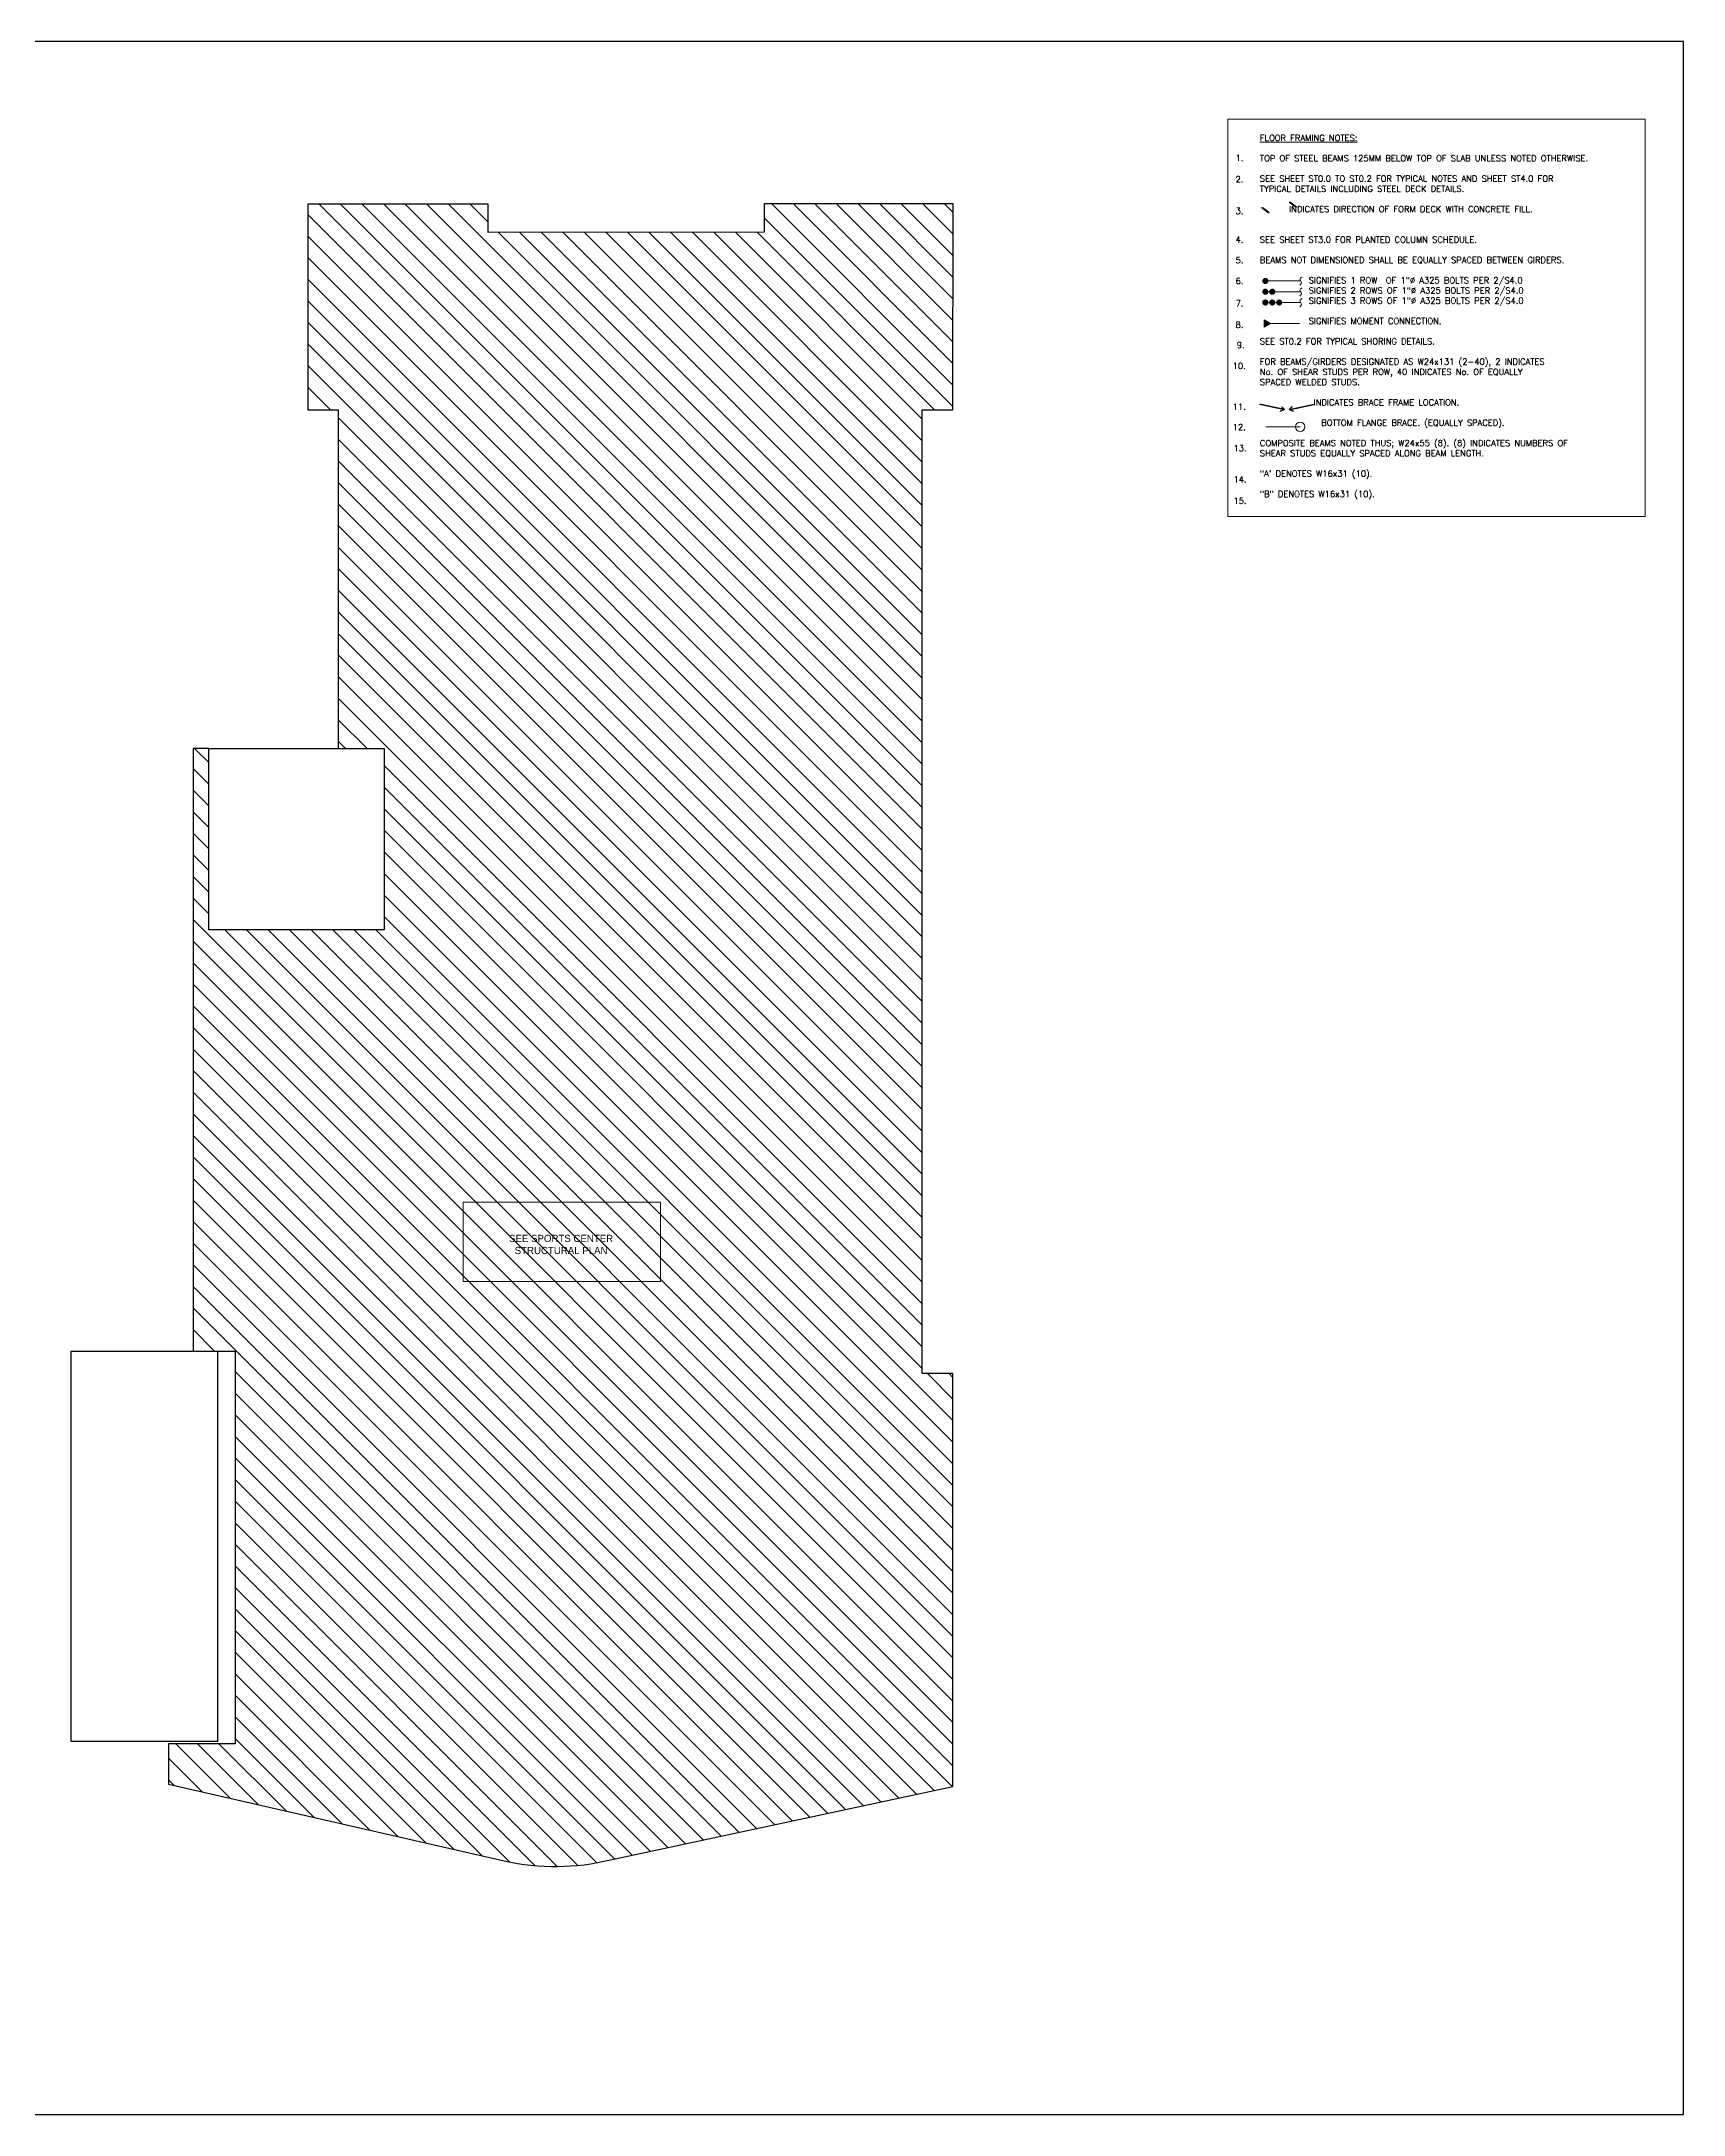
# Model space of a CAD drawing. Header units: millimetres. Extents: x 1935438 to 2130245, y -14991 to 120893.
# Drawn here: x 2022595 to 2130245, y -14991 to 120893 of the extents above; entities that cross this region are included whole.
import ezdxf
from ezdxf.enums import TextEntityAlignment as Align

# ---------------------------------------------------------------- set-up
doc = ezdxf.new("R2010")
doc.units = ezdxf.units.MM
doc.header["$MEASUREMENT"] = 0
doc.linetypes.add('HIDDEN', pattern=[0.375, 0.25, -0.125])
doc.layers.get('0').update_dxf_attribs({"lineweight": 0})
doc.layers.add('cladding', color=2, linetype='Continuous')
for name, color, linetype, lineweight in [('HATCH', 8, 'Continuous', 5), ('S-Anno-Symb', 143, 'Continuous', 15), ('S-Anno-Text', 52, 'Continuous', 15), ('S-BRACE', 2, 'Continuous', 9), ('S_SLAB EDGE', 2, 'Continuous', 30)]:
    doc.layers.add(name, color=color, linetype=linetype, lineweight=lineweight)
doc.styles.add('1', font='simplex.shx', dxfattribs={"width": 0.85, "height": 300})
doc.styles.add('MMTX$0$ESMX$0$X-OPTA1D', font='x-opta1d')
doc.styles.add('ROMANS1', font='ROMANS.shx', dxfattribs={"height": 0.09375})
doc.dimstyles.new('ESCA', dxfattribs={"dimtxt": 300, "dimasz": 1, "dimexe": 100, "dimexo": 100, "dimgap": 100, "dimtad": 1, "dimdec": 0, "dimrnd": 1, "dimdsep": 46, "dimtxsty": '1', "dimblk1": 'ESCADIM_ARW', "dimblk2": 'ESCADIM_ARW', "dimsah": 1, "dimcen": 50, "dimclrd": 256, "dimclre": 256, "dimclrt": 52, "dimadec": 0, "dimazin": 0, "dimtfac": 1, "dimtdec": 0, "dimtofl": 0, "dimtmove": 0, "dimatfit": 3, "dimldrblk": 'ESCADIM_ARW', "dimfxl": 1, "dimtolj": 1, "dimtzin": 0, "dimarcsym": 0})

# ---------------------------------------------------------------- blocks, each defined once
blk = doc.blocks.new('ESCADIM_ARW')
at = {"color": 7}
blk.add_line((-150, 0), (150, 0), dxfattribs=at)
blk.add_circle((0, 0), 75, dxfattribs=at)

msp = doc.modelspace()

# ---------------------------------------------------------------- hatches: boundary and pattern name
at = {"layer": 'HATCH', "ltscale": 0.05}
h = msp.add_hatch(dxfattribs=at)
h.set_pattern_fill('ANSI31', color=48, scale=8000, angle=90, style=0)
edge = h.paths.add_edge_path()
edge.add_line((2030924.21453, 9309.46072), (2030924.21453, 6664.94157))
edge.add_line((2030924.21453, 6664.94157), (2052932.4725, 1644.67679))
edge.add_arc((2056280.81002, 16323.39976), 15055.77205, 257.1502225903, 283.9154860388)
edge.add_line((2059901.57868, 1709.49178), (2082341.93174, 6516.85114))
edge.add_line((2082341.93174, 6516.85114), (2082341.93174, 33573.44051))
edge.add_line((2082341.93174, 33573.44051), (2080337.11074, 33573.44051))
edge.add_line((2080337.11074, 33573.44051), (2080337.11074, 96749.13277))
edge.add_line((2080337.11074, 96749.13277), (2082341.39595, 96749.13277))
edge.add_line((2082341.39595, 96749.13277), (2082357.50661, 110243.13024))
edge.add_line((2082357.50661, 110243.13024), (2069964.11639, 110243.13024))
edge.add_line((2069964.11639, 110243.13024), (2069964.11639, 108386.38056))
edge.add_line((2069964.11639, 108386.38056), (2051871.49547, 108372.65254))
edge.add_line((2051871.49547, 108372.65254), (2051871.49547, 110228.87166))
edge.add_line((2051871.49547, 110228.87166), (2040051.47603, 110228.87166))
edge.add_line((2040051.47603, 110228.87166), (2040050.34046, 96749.08102))
edge.add_line((2040050.34046, 96749.08102), (2042055.04308, 96749.13277))
edge.add_line((2042055.04308, 96749.13277), (2042055.04308, 74544.97608))
edge.add_line((2042055.04308, 74544.97608), (2045061.95998, 74544.97608))
edge.add_line((2045061.95998, 74544.97608), (2045061.95998, 62659.5377))
edge.add_line((2045061.95998, 62659.5377), (2033557.26982, 62659.5377))
edge.add_line((2033557.26982, 62659.5377), (2033557.26982, 74544.97608))
edge.add_line((2033557.26982, 74544.97608), (2032532.21397, 74544.97608))
edge.add_line((2032532.21397, 74544.97608), (2032532.21375, 35050.39619))
edge.add_line((2032532.21375, 35050.39619), (2035292.53706, 35050.39619))
edge.add_line((2035292.53706, 35050.39619), (2035292.53706, 9309.46072))
edge.add_line((2035292.53706, 9309.46072), (2030924.21453, 9309.46072))
at = {"layer": 'S-Anno-Text'}
h = msp.add_hatch(color=1, dxfattribs=at)
h.paths.add_polyline_path([(2102741.84772, 102641.45814), (2102741.84772, 102408.57542), (2103163.00317, 102408.57542)])
h.paths.add_polyline_path([(2102741.84772, 102175.69271), (2103163.00317, 102408.57542), (2102741.84772, 102408.57542)])

# ---------------------------------------------------------------- linework, layer by layer
at = {"ltscale": 0.05, "elevation": 0.00001}
msp.add_lwpolyline([(2050242.80004, 39605.10155), (2063184.37629, 39605.10155), (2063184.37629, 44806.359), (2050242.80004, 44806.359)], close=True, dxfattribs=at)
at = {"layer": 'cladding', "elevation": 0}
msp.add_lwpolyline([(2030924.21453, 9309.46072), (2030924.21453, 6664.94157), (2052932.4725, 1644.67679, 0.1173193457), (2059901.57868, 1709.49178), (2082341.93174, 6516.85114), (2082341.93174, 33573.44051), (2080337.11074, 33573.44051), (2080337.11074, 96749.13277), (2082341.39595, 96749.13277), (2082357.50661, 110243.13024), (2069964.11639, 110243.13024), (2069964.11639, 108386.38056), (2051871.49547, 108372.65254), (2051871.49547, 110228.87166), (2040051.47603, 110228.87166), (2040050.34046, 96749.08102), (2042055.04308, 96749.13277), (2042055.04308, 74544.97608), (2045061.95998, 74544.97608), (2045061.95998, 62659.5377), (2033557.26982, 62659.5377), (2033557.26982, 74544.97608), (2032532.21397, 74544.97608), (2032532.21375, 35050.39619), (2035292.53706, 35050.39619), (2035292.53706, 9309.46072)], format="xyb", close=True, dxfattribs=at)
at = {"layer": 'Defpoints', "ltscale": 0.05, "elevation": 0.00004}
msp.add_lwpolyline([(1935437.912, -14990.77017), (2130245.35542, -14990.77017), (2130245.35542, 120893.43399), (1935437.912, 120893.43399)], close=True, dxfattribs=at)
at = {"layer": 'S-Anno-Symb'}
for p, q in [((2103163.00317, 102408.57542, 0.00004), (2102741.84772, 102641.45814, 0.00004)), ((2102741.84772, 102641.45814, 0.00004), (2102741.84772, 102408.57542, 0.00004)), ((2103163.00317, 102408.57542, 0.00004), (2102741.84772, 102175.69271, 0.00004)), ((2102741.84772, 102175.69271, 0.00004), (2102741.84772, 102408.57542, 0.00004))]:
    msp.add_line(p, q, dxfattribs=at)
at = {"layer": 'S-Anno-Text', "color": 1}
for p, q in [((2105152.8828, 105195.35106, 0.00004), (2102831.26702, 105195.35106, 0.00004)), ((2105152.8828, 104489.18247, 0.00004), (2102831.26702, 104489.18247, 0.00004)), ((2105152.8828, 103783.01387, 0.00004), (2102831.26702, 103783.01387, 0.00004)), ((2102741.84772, 102641.45814, 0.00004), (2103163.00317, 102408.57542, 0.00004)), ((2105063.4635, 102408.57542, 0.00004), (2102741.84772, 102408.57542, 0.00004)), ((2102859.91556, 95641.23533, -213.47857), (2105115.27715, 95641.23533, -213.47857))]:
    msp.add_line(p, q, dxfattribs=at)
at = {"layer": 'S-Anno-Text', "elevation": 0.00004}
msp.add_lwpolyline([(2100360.66329, 115794.23109), (2127730.04755, 115794.23109), (2127730.04755, 89749.77506), (2100360.66329, 89749.77506)], close=True, dxfattribs=at)
at = {"layer": 'S-Anno-Text', "color": 2, "elevation": 0.00004}
msp.add_lwpolyline([(2104401.91248, 110379.14663, 124.998, 124.998, 0), (2104872.90061, 110016.60306, 0, 0, 0), (2102606.21922, 110016.60306, 124.998, 124.998, 0), (2103077.20736, 109654.05949, 124.998, 124.998, 0)], format="xyseb", dxfattribs=at)
at = {"layer": 'S-Anno-Text', "color": 1, "const_width": 200, "elevation": 0.00004}
for points in [[(2102731.26702, 105195.35106, 1), (2102931.26702, 105195.35106, 1)], [(2102731.26702, 104489.18247, 1), (2102931.26702, 104489.18247, 1)], [(2103183.43495, 104489.18247, 1), (2103383.43495, 104489.18247, 1)], [(2102731.26702, 103783.01387, 1), (2102931.26702, 103783.01387, 1)], [(2103183.43495, 103783.01387, 1), (2103383.43495, 103783.01387, 1)], [(2103635.60289, 103783.01387, 1), (2103835.60289, 103783.01387, 1)]]:
    msp.add_lwpolyline(points, format="xyb", close=True, dxfattribs=at)
at = {"layer": 'S-Anno-Text', "color": 1}
msp.add_circle((2105115.27715, 95641.23533, -213.47857), 308.79536, dxfattribs=at)
for points in [[(2105241.26377, 105454.39524, 0.00004), (2105091.77834, 105300.26027, 0.00004), (2105187.49694, 105134.47079, 0.00004), (2105083.80134, 104908.99475, 0.00004)], [(2105241.26377, 104748.22664, 0.00004), (2105091.77834, 104594.09168, 0.00004), (2105187.49694, 104428.30219, 0.00004), (2105083.80134, 104202.82615, 0.00004)], [(2105241.26377, 104042.05805, 0.00004), (2105091.77834, 103887.92308, 0.00004), (2105187.49694, 103722.1336, 0.00004), (2105083.80134, 103496.65756, 0.00004)]]:
    msp.add_spline(points, degree=3, dxfattribs=at)
at = {"layer": 'S_SLAB EDGE', "ltscale": 0.05}
for points, elevation in [([(2045061.95998, 62659.5377), (2033557.26982, 62659.5377), (2033557.26982, 74544.97608), (2045061.95998, 74544.97608)], 0), ([(2034129.46617, 9459.78309), (2024542.64478, 9459.78309), (2024542.64478, 35050.39619), (2034129.46617, 35050.39619)], -0.00012)]:
    msp.add_lwpolyline(points, close=True, dxfattribs=dict(at, elevation=elevation))

# ---------------------------------------------------------------- texts
at = {"color": 7, "ltscale": 0.05, "insert": (2056660.59011, 42036.74978, 0.00001), "char_height": 473.4903139, "width": 11058.6068377, "attachment_point": 5, "style": 'MMTX$0$ESMX$0$X-OPTA1D'}
msp.add_mtext('SEE SPORTS CENTER \\PSTRUCTURAL PLAN ', dxfattribs=at)
at = {"layer": 'S-Anno-Text', "style": 'ROMANS1'}
for s, p in [('1.', (2101391.08106, 113458.16934, 0.00004)), ('2.', (2101391.08106, 112060.60938, 0.00004)), ('3.', (2101391.08106, 109979.25839, 0.00004)), ('4.', (2101391.08106, 108103.91552, 0.00004)), ('5.', (2101391.08106, 106757.27503, 0.00004)), ('6.', (2101391.08106, 105398.24218, 0.00004)), ('7.', (2101391.08106, 103925.628, 0.00004)), ('8.', (2101391.08106, 102524.91603, 0.00004)), ('9.', (2101468.77263, 101193.72372, -106.73926)), ('10.', (2101546.4642, 99828.02154, -213.47857)), ('11.', (2101546.4642, 97145.23865, -213.47857)), ('12.', (2101546.4642, 95812.61408, -213.47857)), ('13.', (2101598.30757, 94428.15426, -213.47853)), ('14.', (2101598.30757, 92383.06736, -213.47853)), ('15.', (2101598.30757, 90985.84132, -213.47853))]:
    msp.add_text(s, height=400, dxfattribs=at).set_placement(p, align=Align.TOP_RIGHT)
at = {"layer": 'S-Anno-Text', "insert": (2102471.13767, 114771.45269, 0.00004), "char_height": 400, "width": 25187.5, "attachment_point": 1, "style": 'ROMANS1'}
msp.add_mtext('\\A1;{\\L\\C1;FLOOR FRAMING NOTES:\\l \\P\\P}TOP OF STEEL BEAMS 125MM BELOW TOP OF SLAB UNLESS NOTED OTHERWISE.\\P\\PSEE SHEET ST0.0 TO ST0.2 FOR TYPICAL NOTES AND SHEET ST4.0 FOR \\PTYPICAL DETAILS INCLUDING STEEL DECK DETAILS. \\P\\P       INDICATES DIRECTION OF FORM DECK WITH CONCRETE FILL.\\P\\P\\PSEE SHEET ST3.0 FOR PLANTED COLUMN SCHEDULE. \\P\\PBEAMS NOT DIMENSIONED SHALL BE EQUALLY SPACED BETWEEN GIRDERS. \\P\\P^I^ISIGNIFIES 1 ROW  OF 1"%%C A325 BOLTS PER 2/S4.0\\P^I^ISIGNIFIES 2 ROWS OF 1"%%C A325 BOLTS PER 2/S4.0\\P^I^ISIGNIFIES 3 ROWS OF 1"%%C A325 BOLTS PER 2/S4.0\\P\\P^I^ISIGNIFIES MOMENT CONNECTION.\\P\\PSEE ST0.2 FOR TYPICAL SHORING DETAILS.\\P\\PFOR BEAMS/GIRDERS DESIGNATED AS W24x131 (2-40), 2 INDICATES\\PNo. OF SHEAR STUDS PER ROW, 40 INDICATES No. OF EQUALLY\\PSPACED WELDED STUDS.\\P\\P^I       INDICATES BRACE FRAME LOCATION.\\P\\P^I^I   BOTTOM FLANGE BRACE. (EQUALLY SPACED).\\P\\PCOMPOSITE BEAMS NOTED THUS; W24x55 (8). (8) INDICATES NUMBERS OF\\PSHEAR STUDS EQUALLY SPACED ALONG BEAM LENGTH.\\P\\P"A\' DENOTES W16x31 (10).\\P\\P"B" DENOTES W16x31 (10).', dxfattribs=at)

# ---------------------------------------------------------------- leaders
at = {"layer": 'S-BRACE', "linetype": 'HIDDEN'}
for points in [[(2104071.93541, 96760.91983, -213.47857), (2102457.89026, 97109.31617, -213.47857)], [(2104400.86957, 96760.91983, -213.47857), (2106014.91472, 97109.31617, -213.47857)]]:
    msp.add_leader(points, dimstyle='ESCA', override={"dimasz": 250, "dimldrblk": 'Open90'}, dxfattribs=at)

doc.saveas('drawing.dxf')
